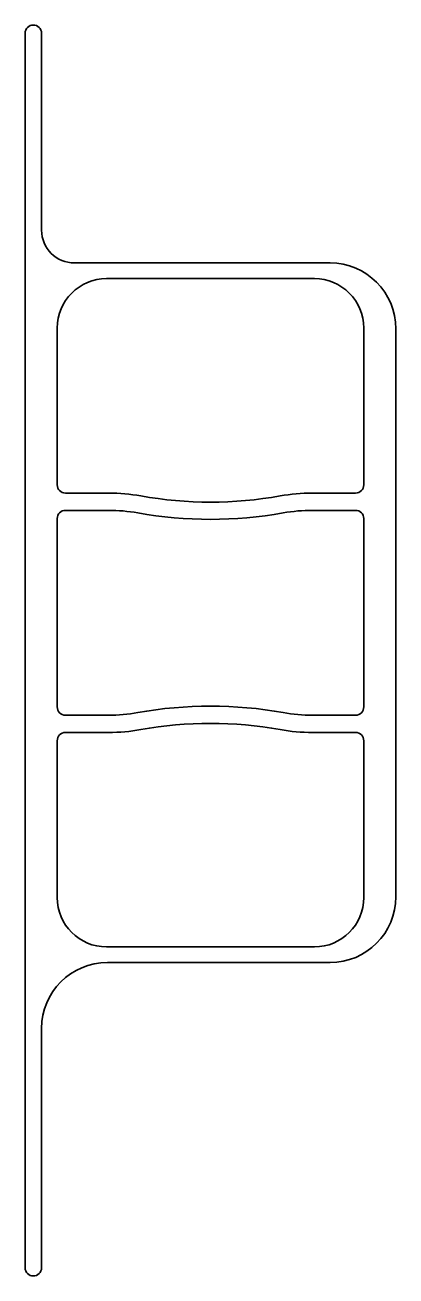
# Model space of a CAD drawing. Header units: millimetres. Extents: x 0 to 45, y -38 to 114.
import ezdxf

# ---------------------------------------------------------------- set-up
doc = ezdxf.new("R2010")
doc.units = ezdxf.units.MM
doc.layers.add('4', color=7, linetype='Continuous', true_color=0xffffff)
doc.layers.add('5', color=7, linetype='Continuous', true_color=0xffffff)

msp = doc.modelspace()

# ---------------------------------------------------------------- linework, layer by layer
at = {"layer": '4', "color": 163, "linetype": 'Continuous', "lineweight": 35}
for p, q in [((0, -37.084), (0, 112.914)), ((2, 89), (2, 112.914)), ((37, 85), (6, 85)), ((9.9, 83.1), (35.1, 83.1)), ((3.9, 58.044), (3.9, 77.1)), ((41.1, 77.1), (41.1, 58.044)), ((45, 8), (45, 77)), ((3.9, 31.056), (3.9, 53.944)), ((41.1, 53.944), (41.1, 31.056)), ((3.9, 7.9), (3.9, 26.956)), ((41.1, 26.956), (41.1, 7.9)), ((35.1, 1.9), (9.9, 1.9)), ((37, 0), (10, 0)), ((2, -37.084), (2, -8))]:
    msp.add_line(p, q, dxfattribs=at)
for centre, radius, start, end in [((1, 112.914), 1, 90, 180), ((1, 112.914), 1, 0, 90), ((37, 77), 8, 0, 90), ((9.9, 77.1), 6, 90, 180), ((35.1, 77.1), 6, 0, 90), ((9.9, 7.9), 6, 180, 270), ((35.1, 7.9), 6, 270, 0), ((37, 8), 8, 270, 0), ((10, -8), 8, 90, 180), ((1, -37.084), 1, 180, 270), ((1, -37.084), 1, 270, 0)]:
    msp.add_arc(centre, radius, start, end, dxfattribs=at)
at = {"layer": '4', "color": 51, "linetype": 'Continuous', "lineweight": 35}
for centre, radius, start, end in [((6, 89), 4, 180, 270), ((4.9, 58.044), 1, 180, 270), ((40.1, 58.044), 1, 270, 0), ((4.9, 53.944), 1, 90, 180), ((40.1, 53.944), 1, 0, 90), ((4.9, 31.056), 1, 180, 270), ((40.1, 31.056), 1, 270, 0), ((4.9, 26.956), 1, 90, 180), ((40.1, 26.956), 1, 0, 90)]:
    msp.add_arc(centre, radius, start, end, dxfattribs=at)
at = {"layer": '5', "color": 4, "linetype": 'Continuous', "lineweight": 35}
for p, q in [((4.9, 57.044), (10.139175, 57.044)), ((34.860825, 57.044), (40.1, 57.044)), ((4.9, 54.944), (10.139175, 54.944)), ((34.860825, 54.944), (40.1, 54.944)), ((10.139175, 30.056), (4.9, 30.056)), ((40.1, 30.056), (34.860825, 30.056)), ((4.9, 27.956), (10.139175, 27.956)), ((34.860825, 27.956), (40.1, 27.956))]:
    msp.add_line(p, q, dxfattribs=at)
for centre, radius, start, end in [((10.139172, 34.944), 22.1, 79.829299, 89.999992), ((22.499997, 103.844), 47.9, 259.829147, 280.170733), ((34.860822, 34.944), 22.1, 89.999992, 100.170961), ((10.139172, 34.944), 20, 79.829299, 89.999991), ((34.860822, 34.944), 20, 89.999991, 100.170964), ((22.499997, 103.844), 50, 259.829154, 280.170741), ((22.499997, -18.844), 50, 79.829259, 100.170846), ((10.139172, 50.056), 20, 270.000009, 280.170701), ((22.499997, -18.844), 47.9, 79.829269, 100.170853), ((34.860822, 50.056), 20, 259.829036, 270.000009), ((10.139172, 50.056), 22.1, 270.000008, 280.170701), ((34.860822, 50.056), 22.1, 259.829035, 270.000008)]:
    msp.add_arc(centre, radius, start, end, dxfattribs=at)

doc.saveas('drawing.dxf')
